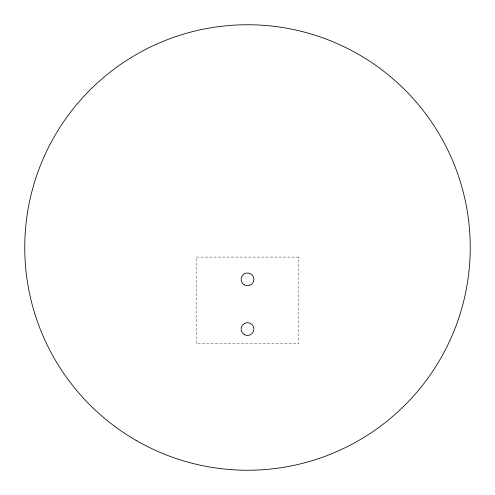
<?xml version="1.0" encoding="UTF-8"?>
<svg xmlns="http://www.w3.org/2000/svg" width="495" height="495" viewBox="0 0 495 495"><rect width="100%" height="100%" fill="white"/><g stroke="black" fill="none" stroke-linecap="round" stroke-linejoin="round"><path stroke-width="0.37" stroke-dasharray="2.48 1.86" d="M298.819 257.097L196.181 257.097L196.181 343.691L298.819 343.691L298.819 257.097"/><path stroke-width="0.74" d="M244.295 284.916A6.416 6.416 0 0 0 253.916 279.359A6.416 6.416 0 0 0 244.295 273.809A6.416 6.416 0 0 0 244.295 284.916M244.295 334.632A6.416 6.416 0 0 0 253.916 329.076A6.416 6.416 0 0 0 244.295 323.52A6.416 6.416 0 0 0 244.295 334.632M136.125 440.408A222.75 222.75 0 0 0 470.25 247.5A222.75 222.75 0 0 0 136.125 54.592A222.75 222.75 0 0 0 136.125 440.408"/></g></svg>
